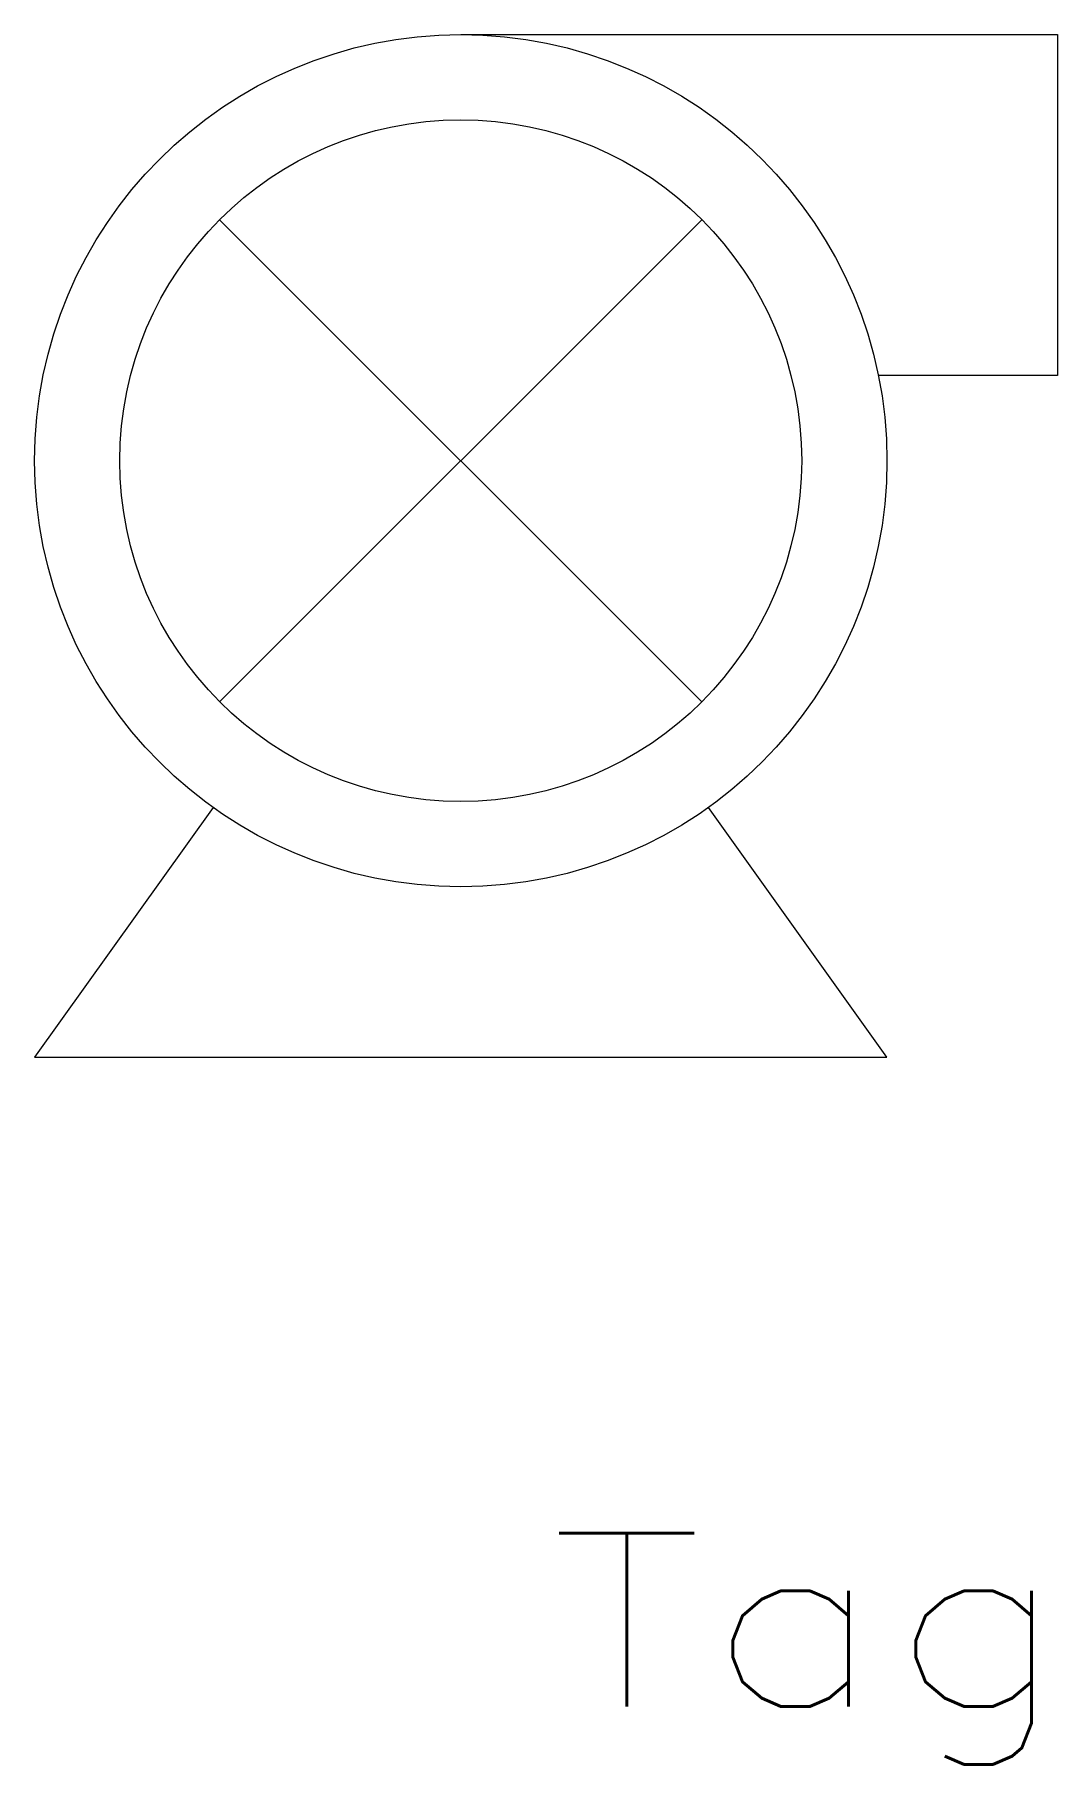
# Model space of a CAD drawing. Header units: inches. Extents: x -3.8 to 3.7, y -8.9 to 3.8.
import ezdxf
from ezdxf.enums import TextEntityAlignment as Align

# ---------------------------------------------------------------- set-up
doc = ezdxf.new("R2010")
doc.units = ezdxf.units.IN
doc.header["$MEASUREMENT"] = 0
doc.layers.get('0').update_dxf_attribs({"lineweight": 0})
doc.styles.add('STANDARD1', font='TXT.SHX')

msp = doc.modelspace()

# ---------------------------------------------------------------- linework, layer by layer
for p, q in [((-0.643, 3.807), (3.732, 3.807)), ((3.732, 3.807), (3.732, 1.307)), ((-2.411, 2.449), (1.125, -1.086)), ((1.125, 2.449), (-2.411, -1.086)), ((3.732, 1.307), (2.419, 1.307)), ((-2.459, -1.861), (-3.768, -3.693)), ((2.482, -3.693), (1.173, -1.861)), ((-3.768, -3.693), (2.482, -3.693))]:
    msp.add_line(p, q)
at = {"lineweight": 0}
for radius in [3.125, 2.5]:
    msp.add_circle((-0.643, 0.682), radius, dxfattribs=at)

# ---------------------------------------------------------------- texts
at = {"color": 7, "linetype": 'Continuous', "style": 'STANDARD1', "width": 1.166667}
msp.add_text('Tag', height=1.272, dxfattribs=at).set_placement((0.009, -8.455), (3.825, -8.455), align=Align.FIT)

doc.saveas('drawing.dxf')
